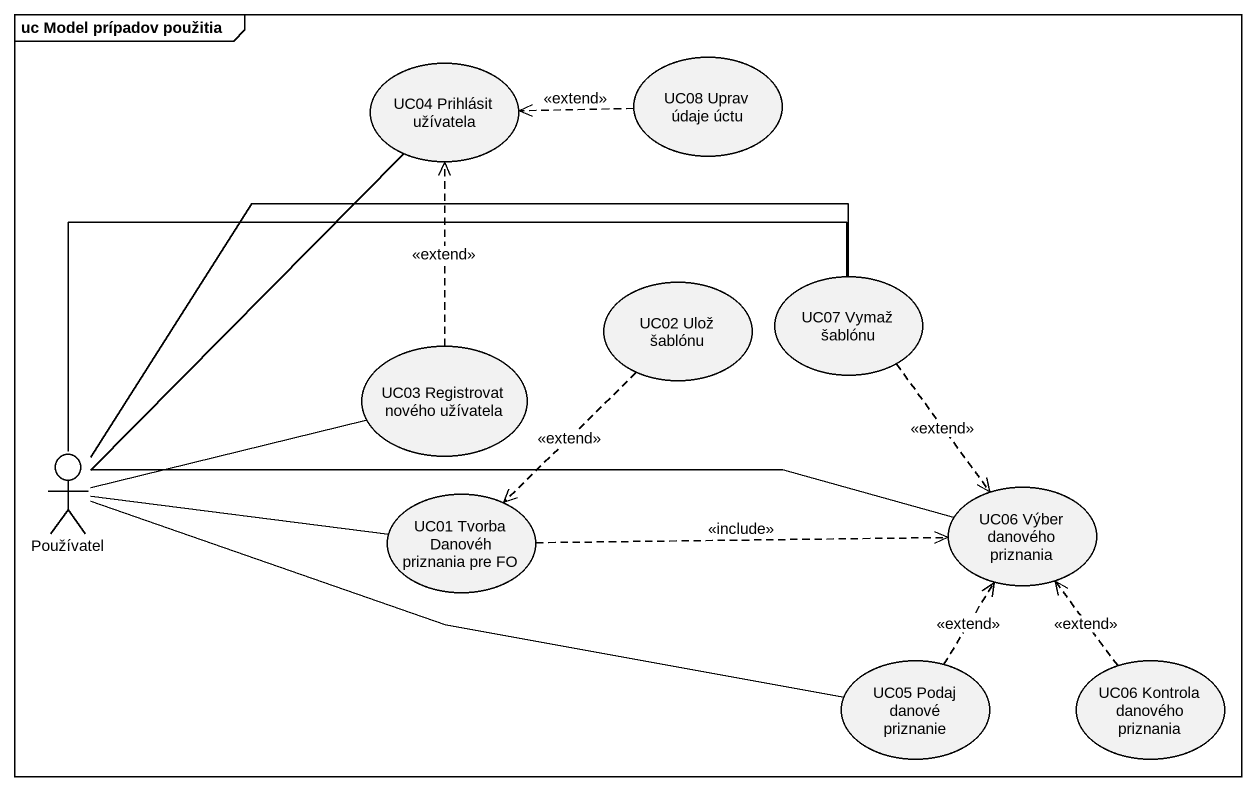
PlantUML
@startuml
mainframe uc Model prípadov použitia
usecase "UC04 Prihlásit užívatela" as UC04_Prihlásit_užívatela
usecase "UC08 Uprav údaje úctu" as UC08_Uprav_údaje_úctu
usecase "UC02 Ulož šablónu" as UC02_Ulož_šablónu
usecase "UC07 Vymaž šablónu" as UC07_Vymaž_šablónu
usecase "UC03 Registrovat nového užívatela" as UC03_Registrovat_nového
actor Používatel
usecase "UC06 Výber danového priznania" as UC06_Výber_danového
usecase "UC01 Tvorba Danovéh priznania pre FO" as UC01_Tvorba_Danovéh
usecase "UC05 Podaj danové priznanie" as UC05_Podaj_danové_priznanie
usecase "UC06 Kontrola danového priznania" as UC06_Kontrola_danového
UC08_Uprav_údaje_úctu .left.> UC04_Prihlásit_užívatela : <<extend>>
UC02_Ulož_šablónu ..> UC01_Tvorba_Danovéh : <<extend>>
UC07_Vymaž_šablónu ..> UC06_Výber_danového : <<extend>>
UC03_Registrovat_nového .up.> UC04_Prihlásit_užívatela : <<extend>>
Používatel -up- UC04_Prihlásit_užívatela
Používatel -right- UC07_Vymaž_šablónu
Používatel -right- UC07_Vymaž_šablónu
Používatel -right- UC03_Registrovat_nového
Používatel -right- UC06_Výber_danového
Používatel -right- UC01_Tvorba_Danovéh
Používatel -right- UC05_Podaj_danové_priznanie
UC01_Tvorba_Danovéh .right.> UC06_Výber_danového : <<include>>
UC05_Podaj_danové_priznanie .up.> UC06_Výber_danového : <<extend>>
UC06_Kontrola_danového .up.> UC06_Výber_danového : <<extend>>
@enduml
